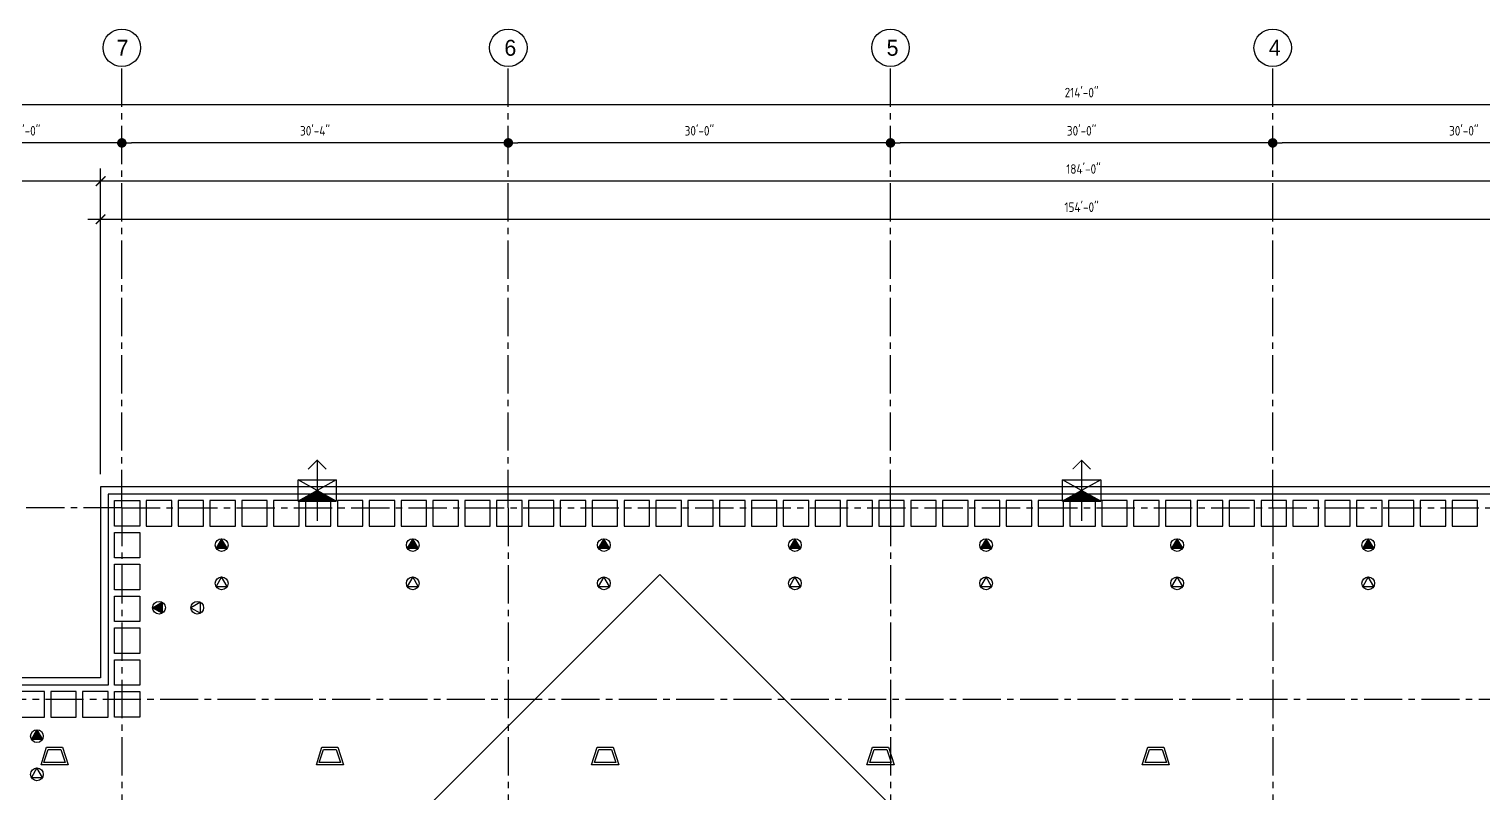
# Model space of a CAD drawing. Header units: inches. Extents: x 5893 to 9323, y 5265 to 7121.
# Drawn here: x 6617 to 7986, y 6402 to 7121 of the extents above; entities that cross this region are included whole.
import ezdxf
from ezdxf.enums import TextEntityAlignment as Align

# ---------------------------------------------------------------- set-up
doc = ezdxf.new("R2010")
doc.units = ezdxf.units.IN
doc.header["$LTSCALE"] = 48
doc.header["$MEASUREMENT"] = 0
doc.linetypes.add('CENTER2', pattern=[1.125, 0.75, -0.125, 0.125, -0.125])
doc.layers.get('0').update_dxf_attribs({"linetype": 'CONTINUOUS'})
doc.layers.get('DEFPOINTS').update_dxf_attribs({"linetype": 'CONTINUOUS'})
for name, color, linetype in [('A_0_BLDGRD', 35, 'CENTER2'), ('A_0_COL-GRID', 40, 'CONTINUOUS'), ('A_0_DIMGRD', 9, 'CENTER2'), ('A_0_DIMTXT_8', 4, 'CONTINUOUS'), ('A_0_DIMTXT_MAIN', 4, 'CONTINUOUS'), ('A_0_DIMTXT_MINOR', 4, 'CONTINUOUS'), ('A_9_CW_COPING', 2, 'CONTINUOUS'), ('A_MS_DRAINS', 7, 'CONTINUOUS'), ('A_MS_HATCH', 6, 'CONTINUOUS'), ('A_MS_LIGHT', 3, 'CONTINUOUS'), ('A_MS_PAVERS', 1, 'CONTINUOUS'), ('A_MS_SLOPE_V', 1, 'CONTINUOUS')]:
    doc.layers.add(name, color=color, linetype=linetype)
doc.styles.add('ARCHITXT', font='architxt.shx')
doc.styles.add('AVANT', font='AVGARDN.TTF')
doc.dimstyles.new('DOT', dxfattribs={"dimscale": 96, "dimtxt": 0.09375, "dimasz": 0.09375, "dimexe": 0.125, "dimexo": 0.125, "dimgap": 0.0625, "dimtad": 1, "dimdec": 6, "dimzin": 3, "dimdsep": 46, "dimlunit": 4, "dimtxsty": 'ARCHITXT', "dimblk1": 'DOT', "dimblk2": 'DOT', "dimsah": 1, "dimcen": 0, "dimdle": 0.125, "dimse1": 1, "dimclrd": 256, "dimclre": 256, "dimclrt": 256, "dimadec": 0, "dimazin": 0, "dimtfac": 1, "dimtdec": 6, "dimtmove": 2, "dimatfit": 3, "dimldrblk": 'DOT', "dimfxl": 1, "dimfrac": 2, "dimtolj": 1, "dimtzin": 3, "dimarcsym": 0})
doc.dimstyles.new('TICK', dxfattribs={"dimscale": 96, "dimtxt": 0.09375, "dimasz": 0.09375, "dimexe": 0.125, "dimexo": 0.125, "dimgap": 0.0625, "dimtad": 1, "dimdec": 6, "dimzin": 3, "dimdsep": 46, "dimlunit": 4, "dimtxsty": 'ARCHITXT', "dimblk1": 'ARCHTICK', "dimblk2": 'ARCHTICK', "dimsah": 1, "dimcen": 0, "dimdle": 0.125, "dimclrd": 256, "dimclre": 256, "dimclrt": 256, "dimadec": 0, "dimazin": 0, "dimtfac": 1, "dimtdec": 6, "dimtmove": 2, "dimatfit": 3, "dimldrblk": 'ARCHTICK', "dimfxl": 1, "dimfrac": 2, "dimtolj": 1, "dimtzin": 3, "dimarcsym": 0})

# ---------------------------------------------------------------- blocks, each defined once
blk = doc.blocks.new('SD-6X24')
at = {"layer": 'A_MS_HATCH'}
h = blk.add_hatch(dxfattribs=at)
h.set_pattern_fill('ANSI37', color=256, scale=4, angle=270, style=0)
h.set_pattern_definition([(315, (-6969.3838, -6302.17434), (0.35355339, 0.35355339), []), (45, (-6969.3838, -6302.17434), (-0.35355339, 0.35355339), [])])
h.paths.add_polyline_path([(-18, -10), (0, 0), (18, -10)])
at = {"layer": 'A_MS_DRAINS'}
for p, q in [((0, 28.5), (0, -28.5)), ((-18, 10), (0, 0)), ((0, 0), (18, 10))]:
    blk.add_line(p, q, dxfattribs=at)
at = {"layer": 'A_MS_DRAINS', "const_width": 1}
blk.add_lwpolyline([(-8.5, 20), (0, 28.5), (8.5, 20)], dxfattribs=at)
at = {"layer": 'A_MS_DRAINS'}
for points in [[(-18, -10), (18, -10), (18, 10), (-18, 10)], [(-18, -10), (0, 0), (18, -10)]]:
    blk.add_lwpolyline(points, close=True, dxfattribs=at)
blk = doc.blocks.new('_ARCHTICK')
at = {"color": 0, "linetype": 'ByBlock', "const_width": 0.15}
blk.add_lwpolyline([(-0.5, -0.5), (0.5, 0.5)], dxfattribs=at)
blk = doc.blocks.new('*D29')
at = {"layer": 'A_0_DIMTXT_MAIN', "lineweight": -2, "transparency": 16777216}
for p, q in [((6324, 6702), (6324, 7062)), ((8892, 6702), (8892, 7062)), ((8904, 7050), (6312, 7050))]:
    blk.add_line(p, q, dxfattribs=at)
at = {"layer": 'DEFPOINTS', "color": 0, "transparency": 16777216}
for p in [(6324, 7050), (6324, 6690), (8892, 6690)]:
    blk.add_point(p, dxfattribs=at)
at = {"layer": 'A_0_DIMTXT_MAIN', "lineweight": -2, "transparency": 16777216, "xscale": 9, "yscale": 9, "zscale": 9, "rotation": 180}
blk.add_blockref('_ARCHTICK', (6324, 7050), dxfattribs=at)
at = {"layer": 'A_0_DIMTXT_MAIN', "lineweight": -2, "transparency": 16777216, "xscale": 9, "yscale": 9, "zscale": 9}
blk.add_blockref('_ARCHTICK', (8892, 7050), dxfattribs=at)
at = {"layer": 'A_0_DIMTXT_MAIN', "transparency": 16777216, "insert": (7608, 7061.4), "char_height": 9, "attachment_point": 5, "style": 'ARCHITXT'}
blk.add_mtext('\\A1;214\'-0"', dxfattribs=at)
blk = doc.blocks.new('_DOT')
at = {"color": 0, "linetype": 'ByBlock'}
blk.add_line((-0.5, 0), (-1, 0), dxfattribs=at)
at = {"color": 0, "linetype": 'ByBlock', "const_width": 0.5}
blk.add_lwpolyline([(-0.25, 0, 1), (0.25, 0, 1)], format="xyb", close=True, dxfattribs=at)
blk = doc.blocks.new('*D32')
at = {"layer": 'A_0_DIMTXT_MAIN', "lineweight": -2, "transparency": 16777216}
blk.add_line((7059, 7014), (6713, 7014), dxfattribs=at)
at = {"layer": 'DEFPOINTS', "color": 0, "transparency": 16777216}
for p in [(6704, 7014), (6704, 7014), (7068, 7014)]:
    blk.add_point(p, dxfattribs=at)
at = {"layer": 'A_0_DIMTXT_MAIN', "lineweight": -2, "transparency": 16777216, "xscale": 9, "yscale": 9, "zscale": 9, "rotation": 180}
blk.add_blockref('_DOT', (6704, 7014), dxfattribs=at)
at = {"layer": 'A_0_DIMTXT_MAIN', "lineweight": -2, "transparency": 16777216, "xscale": 9, "yscale": 9, "zscale": 9}
blk.add_blockref('_DOT', (7068, 7014), dxfattribs=at)
at = {"layer": 'A_0_DIMTXT_MAIN', "transparency": 16777216, "insert": (6886, 7025.4), "char_height": 9, "attachment_point": 5, "style": 'ARCHITXT'}
blk.add_mtext('\\A1;30\'-4"', dxfattribs=at)
blk = doc.blocks.new('*D33')
at = {"layer": 'A_0_DIMTXT_MAIN', "lineweight": -2, "transparency": 16777216}
blk.add_line((7419, 7014), (7077, 7014), dxfattribs=at)
at = {"layer": 'DEFPOINTS', "color": 0, "transparency": 16777216}
for p in [(7068, 7014), (7068, 7014), (7428, 7014)]:
    blk.add_point(p, dxfattribs=at)
at = {"layer": 'A_0_DIMTXT_MAIN', "lineweight": -2, "transparency": 16777216, "xscale": 9, "yscale": 9, "zscale": 9, "rotation": 180}
blk.add_blockref('_DOT', (7068, 7014), dxfattribs=at)
at = {"layer": 'A_0_DIMTXT_MAIN', "lineweight": -2, "transparency": 16777216, "xscale": 9, "yscale": 9, "zscale": 9}
blk.add_blockref('_DOT', (7428, 7014), dxfattribs=at)
at = {"layer": 'A_0_DIMTXT_MAIN', "transparency": 16777216, "insert": (7248, 7025.4), "char_height": 9, "attachment_point": 5, "style": 'ARCHITXT'}
blk.add_mtext('\\A1;30\'-0"', dxfattribs=at)
blk = doc.blocks.new('*D34')
at = {"layer": 'A_0_DIMTXT_MAIN', "lineweight": -2, "transparency": 16777216}
blk.add_line((7779, 7014), (7437, 7014), dxfattribs=at)
at = {"layer": 'DEFPOINTS', "color": 0, "transparency": 16777216}
for p in [(7428, 7014), (7428, 7014), (7788, 7014)]:
    blk.add_point(p, dxfattribs=at)
at = {"layer": 'A_0_DIMTXT_MAIN', "lineweight": -2, "transparency": 16777216, "xscale": 9, "yscale": 9, "zscale": 9, "rotation": 180}
blk.add_blockref('_DOT', (7428, 7014), dxfattribs=at)
at = {"layer": 'A_0_DIMTXT_MAIN', "lineweight": -2, "transparency": 16777216, "xscale": 9, "yscale": 9, "zscale": 9}
blk.add_blockref('_DOT', (7788, 7014), dxfattribs=at)
at = {"layer": 'A_0_DIMTXT_MAIN', "transparency": 16777216, "insert": (7608, 7025.4), "char_height": 9, "attachment_point": 5, "style": 'ARCHITXT'}
blk.add_mtext('\\A1;30\'-0"', dxfattribs=at)
blk = doc.blocks.new('*D35')
at = {"layer": 'A_0_DIMTXT_MAIN', "lineweight": -2, "transparency": 16777216}
blk.add_line((8139, 7014), (7797, 7014), dxfattribs=at)
at = {"layer": 'DEFPOINTS', "color": 0, "transparency": 16777216}
for p in [(7788, 7014), (7788, 7014), (8148, 7014)]:
    blk.add_point(p, dxfattribs=at)
at = {"layer": 'A_0_DIMTXT_MAIN', "lineweight": -2, "transparency": 16777216, "xscale": 9, "yscale": 9, "zscale": 9, "rotation": 180}
blk.add_blockref('_DOT', (7788, 7014), dxfattribs=at)
at = {"layer": 'A_0_DIMTXT_MAIN', "lineweight": -2, "transparency": 16777216, "xscale": 9, "yscale": 9, "zscale": 9}
blk.add_blockref('_DOT', (8148, 7014), dxfattribs=at)
at = {"layer": 'A_0_DIMTXT_MAIN', "transparency": 16777216, "insert": (7968, 7025.4), "char_height": 9, "attachment_point": 5, "style": 'ARCHITXT'}
blk.add_mtext('\\A1;30\'-0"', dxfattribs=at)
blk = doc.blocks.new('*D39')
at = {"layer": 'A_0_DIMTXT_MAIN', "lineweight": -2, "transparency": 16777216}
blk.add_line((6695, 7014), (6533, 7014), dxfattribs=at)
at = {"layer": 'DEFPOINTS', "color": 0, "transparency": 16777216}
for p in [(6524, 7014), (6524, 7014), (6704, 7014)]:
    blk.add_point(p, dxfattribs=at)
at = {"layer": 'A_0_DIMTXT_MAIN', "lineweight": -2, "transparency": 16777216, "xscale": 9, "yscale": 9, "zscale": 9, "rotation": 180}
blk.add_blockref('_DOT', (6524, 7014), dxfattribs=at)
at = {"layer": 'A_0_DIMTXT_MAIN', "lineweight": -2, "transparency": 16777216, "xscale": 9, "yscale": 9, "zscale": 9}
blk.add_blockref('_DOT', (6704, 7014), dxfattribs=at)
at = {"layer": 'A_0_DIMTXT_MAIN', "transparency": 16777216, "insert": (6614, 7025.4), "char_height": 9, "attachment_point": 5, "style": 'ARCHITXT'}
blk.add_mtext('\\A1;15\'-0"', dxfattribs=at)
blk = doc.blocks.new('*D40')
at = {"layer": 'A_0_DIMTXT_MINOR', "lineweight": -2, "transparency": 16777216}
for p, q in [((6684, 6702), (6684, 6990)), ((8904, 6978), (6672, 6978))]:
    blk.add_line(p, q, dxfattribs=at)
at = {"layer": 'DEFPOINTS', "color": 0, "transparency": 16777216}
for p in [(6684, 6978), (8892, 6978), (6684, 6690)]:
    blk.add_point(p, dxfattribs=at)
at = {"layer": 'A_0_DIMTXT_MINOR', "lineweight": -2, "transparency": 16777216, "xscale": 9, "yscale": 9, "zscale": 9, "rotation": 180}
blk.add_blockref('_ARCHTICK', (6684, 6978), dxfattribs=at)
at = {"layer": 'A_0_DIMTXT_MINOR', "lineweight": -2, "transparency": 16777216, "xscale": 9, "yscale": 9, "zscale": 9}
blk.add_blockref('_ARCHTICK', (8892, 6978), dxfattribs=at)
at = {"layer": 'A_0_DIMTXT_MINOR', "transparency": 16777216, "insert": (7609.8, 6989.4), "char_height": 9, "attachment_point": 5, "style": 'ARCHITXT'}
blk.add_mtext('\\A1;184\'-0"', dxfattribs=at)
blk = doc.blocks.new('*D42')
at = {"layer": 'A_0_DIMTXT_MINOR', "lineweight": -2, "transparency": 16777216}
for p, q in [((6504, 6682), (6504, 6990)), ((6696, 6978), (6492, 6978))]:
    blk.add_line(p, q, dxfattribs=at)
at = {"layer": 'DEFPOINTS', "color": 0, "transparency": 16777216}
for p in [(6504, 6978), (6684, 6726), (6504, 6670)]:
    blk.add_point(p, dxfattribs=at)
at = {"layer": 'A_0_DIMTXT_MINOR', "lineweight": -2, "transparency": 16777216, "xscale": 9, "yscale": 9, "zscale": 9, "rotation": 180}
blk.add_blockref('_ARCHTICK', (6504, 6978), dxfattribs=at)
at = {"layer": 'A_0_DIMTXT_MINOR', "lineweight": -2, "transparency": 16777216, "xscale": 9, "yscale": 9, "zscale": 9}
blk.add_blockref('_ARCHTICK', (6684, 6978), dxfattribs=at)
at = {"layer": 'A_0_DIMTXT_MINOR', "transparency": 16777216, "insert": (6594, 6989.4), "char_height": 9, "attachment_point": 5, "style": 'ARCHITXT'}
blk.add_mtext('\\A1;15\'-0"', dxfattribs=at)
blk = doc.blocks.new('*D51')
at = {"layer": 'A_0_DIMTXT_MAIN', "lineweight": -2, "transparency": 16777216}
for p, q in [((5964, 6702), (5964, 5298)), ((6312, 6690), (5952, 6690)), ((6672, 5310), (5952, 5310))]:
    blk.add_line(p, q, dxfattribs=at)
at = {"layer": 'DEFPOINTS', "color": 0, "transparency": 16777216}
for p in [(6324, 6690), (5964, 5310), (6684, 5310)]:
    blk.add_point(p, dxfattribs=at)
at = {"layer": 'A_0_DIMTXT_MAIN', "lineweight": -2, "transparency": 16777216, "xscale": 9, "yscale": 9, "zscale": 9}
for p, rotation in [((5964, 6690), 90), ((5964, 5310), 270)]:
    blk.add_blockref('_ARCHTICK', p, dxfattribs=dict(at, rotation=rotation))
at = {"layer": 'A_0_DIMTXT_MAIN', "transparency": 16777216, "insert": (5952.6, 6000), "char_height": 9, "attachment_point": 5, "rotation": 90, "style": 'ARCHITXT'}
blk.add_mtext('\\A1;115\'-0"', dxfattribs=at)
blk = doc.blocks.new('*D59')
at = {"layer": 'A_0_DIMTXT_8', "lineweight": -2, "transparency": 16777216}
for p, q in [((8532, 6702), (8532, 6954)), ((6672, 6942), (8544, 6942))]:
    blk.add_line(p, q, dxfattribs=at)
at = {"layer": 'DEFPOINTS', "color": 0, "transparency": 16777216}
for p in [(6684, 6942), (8532, 6942), (8532, 6690)]:
    blk.add_point(p, dxfattribs=at)
at = {"layer": 'A_0_DIMTXT_8', "lineweight": -2, "transparency": 16777216, "xscale": 9, "yscale": 9, "zscale": 9, "rotation": 180}
blk.add_blockref('_ARCHTICK', (6684, 6942), dxfattribs=at)
at = {"layer": 'A_0_DIMTXT_8', "lineweight": -2, "transparency": 16777216, "xscale": 9, "yscale": 9, "zscale": 9}
blk.add_blockref('_ARCHTICK', (8532, 6942), dxfattribs=at)
at = {"layer": 'A_0_DIMTXT_8', "transparency": 16777216, "insert": (7608, 6953.4), "char_height": 9, "attachment_point": 5, "style": 'ARCHITXT'}
blk.add_mtext('\\A1;154\'-0"', dxfattribs=at)
blk = doc.blocks.new('grid-bbl')
at = {"color": 1, "linetype": 'Continuous'}
blk.add_circle((0, 0.25), 0.184, dxfattribs=at)
at = {"style": 'AVANT'}
blk.add_attdef('-', text='', height=0.156, dxfattribs=at).set_placement((0, 0.25), align=Align.MIDDLE_CENTER)

msp = doc.modelspace()

# ---------------------------------------------------------------- hatches: boundary and pattern name
at = {"layer": 'A_MS_HATCH'}
h = msp.add_hatch(dxfattribs=at)
h.set_pattern_fill('ANSI37', color=9, scale=4, angle=90, style=0)
h.set_pattern_definition([(135, (1719.64896, 48.86584), (-0.35355339, -0.35355339), []), (225, (1719.64896, 48.86584), (0.35355339, -0.35355339), [])])
h.paths.add_polyline_path([(6803.1961524, 6632), (6798, 6641), (6792.8038476, 6632)])
h = msp.add_hatch(dxfattribs=at)
h.set_pattern_fill('ANSI37', color=9, scale=4, angle=90, style=0)
h.set_pattern_definition([(135, (1899.64896, 48.86584), (-0.35355339, -0.35355339), []), (225, (1899.64896, 48.86584), (0.35355339, -0.35355339), [])])
h.paths.add_polyline_path([(6983.1961524, 6632), (6978, 6641), (6972.8038476, 6632)])
h = msp.add_hatch(dxfattribs=at)
h.set_pattern_fill('ANSI37', color=9, scale=4, angle=90, style=0)
h.set_pattern_definition([(135, (2079.64896, 48.86584), (-0.35355339, -0.35355339), []), (225, (2079.64896, 48.86584), (0.35355339, -0.35355339), [])])
h.paths.add_polyline_path([(7163.1961524, 6632), (7158, 6641), (7152.8038476, 6632)])
h = msp.add_hatch(dxfattribs=at)
h.set_pattern_fill('ANSI37', color=9, scale=4, angle=90, style=0)
h.set_pattern_definition([(135, (2259.64896, 48.86584), (-0.35355339, -0.35355339), []), (225, (2259.64896, 48.86584), (0.35355339, -0.35355339), [])])
h.paths.add_polyline_path([(7343.1961524, 6632), (7338, 6641), (7332.8038476, 6632)])
h = msp.add_hatch(dxfattribs=at)
h.set_pattern_fill('ANSI37', color=9, scale=4, angle=90, style=0)
h.set_pattern_definition([(135, (2439.64896, 48.86584), (-0.35355339, -0.35355339), []), (225, (2439.64896, 48.86584), (0.35355339, -0.35355339), [])])
h.paths.add_polyline_path([(7523.1961524, 6632), (7518, 6641), (7512.8038476, 6632)])
h = msp.add_hatch(dxfattribs=at)
h.set_pattern_fill('ANSI37', color=9, scale=4, angle=90, style=0)
h.set_pattern_definition([(135, (2619.64896, 48.86584), (-0.35355339, -0.35355339), []), (225, (2619.64896, 48.86584), (0.35355339, -0.35355339), [])])
h.paths.add_polyline_path([(7703.1961524, 6632), (7698, 6641), (7692.8038476, 6632)])
h = msp.add_hatch(dxfattribs=at)
h.set_pattern_fill('ANSI37', color=9, scale=4, angle=90, style=0)
h.set_pattern_definition([(135, (2799.64896, 48.86584), (-0.35355339, -0.35355339), []), (225, (2799.64896, 48.86584), (0.35355339, -0.35355339), [])])
h.paths.add_polyline_path([(7883.1961524, 6632), (7878, 6641), (7872.8038476, 6632)])
h = msp.add_hatch(dxfattribs=at)
h.set_pattern_fill('ANSI37', color=9, scale=4, angle=180, style=0)
h.set_pattern_definition([(135, (13325.13416, 11654.35104), (0.35355339, 0.35355339), []), (45, (13325.13416, 11654.35104), (0.35355339, -0.35355339), [])])
h.paths.add_polyline_path([(6742, 6570.8038476), (6733, 6576), (6742, 6581.1961524)])
h = msp.add_hatch(dxfattribs=at)
h.set_pattern_fill('ANSI37', color=9, scale=4, angle=270, style=0)
h.set_pattern_definition([(45, (11702.35104, -131.13416), (0.35355339, -0.35355339), []), (315, (11702.35104, -131.13416), (-0.35355339, -0.35355339), [])])
h.paths.add_polyline_path([(6618.8038476, 6452), (6624, 6461), (6629.1961524, 6452)])

# ---------------------------------------------------------------- linework, layer by layer
at = {"layer": 'A_0_BLDGRD'}
for p, q in [((6704, 6670), (8872, 6670)), ((6704, 6670), (6704, 5330)), ((6704, 6670), (8872, 6670)), ((6704, 6670), (6704, 5330)), ((7068, 6670), (7068, 5318)), ((7068, 6670), (7068, 5318)), ((7428, 6670), (7428, 5330)), ((7428, 6670), (7428, 5330)), ((7788, 6670), (7788, 5330)), ((7788, 6670), (7788, 5330)), ((6524, 6490), (8872, 6490)), ((6524, 6490), (8872, 6490))]:
    msp.add_line(p, q, dxfattribs=at)
at = {"layer": 'A_0_DIMGRD'}
for p, q in [((6704, 6670), (6704, 7086)), ((7068, 6670), (7068, 7086)), ((7428, 6670), (7428, 7086)), ((7788, 6670), (7788, 7086)), ((6704, 6670), (5928, 6670))]:
    msp.add_line(p, q, dxfattribs=at)
at = {"layer": 'A_9_CW_COPING'}
for points in [[(6504, 5674.5), (6504, 5490), (6684, 5490), (6684, 5310), (8532, 5310), (8532, 5490), (8892, 5490), (8892, 6510), (8532, 6510), (8532, 6690), (6684, 6690), (6684, 6510), (6504, 6510), (6504, 6325.5)], [(6511, 5674.5), (6511, 5497), (6691, 5497), (6691, 5317), (8525, 5317), (8525, 5497), (8885, 5497), (8885, 6503), (8525, 6503), (8525, 6683), (6691, 6683), (6691, 6503), (6511, 6503), (6511, 6325.5)]]:
    msp.add_lwpolyline(points, dxfattribs=at)
at = {"layer": 'A_MS_DRAINS', "color": 3}
for points in [[(6803.1961524, 6632), (6798, 6641), (6792.8038476, 6632)], [(6983.1961524, 6632), (6978, 6641), (6972.8038476, 6632)], [(7163.1961524, 6632), (7158, 6641), (7152.8038476, 6632)], [(7343.1961524, 6632), (7338, 6641), (7332.8038476, 6632)], [(7523.1961524, 6632), (7518, 6641), (7512.8038476, 6632)], [(7703.1961524, 6632), (7698, 6641), (7692.8038476, 6632)], [(7883.1961524, 6632), (7878, 6641), (7872.8038476, 6632)], [(6803.1961524, 6596), (6798, 6605), (6792.8038476, 6596)], [(6983.1961524, 6596), (6978, 6605), (6972.8038476, 6596)], [(7163.1961524, 6596), (7158, 6605), (7152.8038476, 6596)], [(7343.1961524, 6596), (7338, 6605), (7332.8038476, 6596)], [(7523.1961524, 6596), (7518, 6605), (7512.8038476, 6596)], [(7703.1961524, 6596), (7698, 6605), (7692.8038476, 6596)], [(7883.1961524, 6596), (7878, 6605), (7872.8038476, 6596)], [(6742, 6570.8038476), (6733, 6576), (6742, 6581.1961524)], [(6778, 6581.1961524), (6769, 6576), (6778, 6570.8038476)], [(6618.8038476, 6452), (6624, 6461), (6629.1961524, 6452)], [(6629.1961524, 6416), (6624, 6425), (6618.8038476, 6416)]]:
    msp.add_lwpolyline(points, close=True, dxfattribs=at)
for centre in [(6798, 6635), (6978, 6635), (7158, 6635), (7338, 6635), (7518, 6635), (7698, 6635), (7878, 6635), (6798, 6599), (6978, 6599), (7158, 6599), (7338, 6599), (7518, 6599), (7698, 6599), (7878, 6599), (6739, 6576), (6775, 6576), (6624, 6455), (6624, 6419)]:
    msp.add_circle(centre, 6, dxfattribs=at)
at = {"layer": 'A_MS_LIGHT'}
for points in [[(6633.1925746, 6444.4876682), (6648.1074254, 6444.4876682), (6653.3945659, 6428.0570133), (6627.9054341, 6428.0570133)], [(6634.65, 6442.4876682), (6634.65, 6442.4876682), (6646.65, 6442.4876682), (6650.65, 6430.0570133), (6630.65, 6430.0570133), (6634.65, 6442.4876682)], [(6892.4925746, 6444.4876682), (6907.4074254, 6444.4876682), (6912.6945659, 6428.0570133), (6887.2054341, 6428.0570133)], [(6893.95, 6442.4876682), (6893.95, 6442.4876682), (6905.95, 6442.4876682), (6909.95, 6430.0570133), (6889.95, 6430.0570133), (6893.95, 6442.4876682)], [(7151.7925746, 6444.4876682), (7166.7074254, 6444.4876682), (7171.9945659, 6428.0570133), (7146.5054341, 6428.0570133)], [(7153.25, 6442.4876682), (7153.25, 6442.4876682), (7165.25, 6442.4876682), (7169.25, 6430.0570133), (7149.25, 6430.0570133), (7153.25, 6442.4876682)], [(7411.0925746, 6444.4876682), (7426.0074254, 6444.4876682), (7431.2945659, 6428.0570133), (7405.8054341, 6428.0570133)], [(7412.55, 6442.4876682), (7412.55, 6442.4876682), (7424.55, 6442.4876682), (7428.55, 6430.0570133), (7408.55, 6430.0570133), (7412.55, 6442.4876682)], [(7670.3925746, 6444.4876682), (7685.3074254, 6444.4876682), (7690.5945659, 6428.0570133), (7665.1054341, 6428.0570133)], [(7671.85, 6442.4876682), (7671.85, 6442.4876682), (7683.85, 6442.4876682), (7687.85, 6430.0570133), (7667.85, 6430.0570133), (7671.85, 6442.4876682)]]:
    msp.add_lwpolyline(points, close=True, dxfattribs=at)
at = {"layer": 'A_MS_PAVERS'}
for points in [[(6697, 6677), (6721, 6677), (6721, 6653), (6697, 6653)], [(6727, 6677), (6727, 6653), (6751, 6653), (6751, 6677)], [(6757, 6677), (6757, 6653), (6781, 6653), (6781, 6677)], [(6787, 6677), (6787, 6653), (6811, 6653), (6811, 6677)], [(6817, 6677), (6817, 6653), (6841, 6653), (6841, 6677)], [(6847, 6677), (6847, 6653), (6871, 6653), (6871, 6677)], [(6877, 6677), (6877, 6653), (6901, 6653), (6901, 6677)], [(6907, 6677), (6907, 6653), (6931, 6653), (6931, 6677)], [(6937, 6677), (6937, 6653), (6961, 6653), (6961, 6677)], [(6967, 6677), (6967, 6653), (6991, 6653), (6991, 6677)], [(6997, 6677), (6997, 6653), (7021, 6653), (7021, 6677)], [(7027, 6677), (7027, 6653), (7051, 6653), (7051, 6677)], [(7057, 6677), (7057, 6653), (7081, 6653), (7081, 6677)], [(7087, 6677), (7087, 6653), (7111, 6653), (7111, 6677)], [(7117, 6677), (7117, 6653), (7141, 6653), (7141, 6677)], [(7147, 6677), (7147, 6653), (7171, 6653), (7171, 6677)], [(7177, 6677), (7177, 6653), (7201, 6653), (7201, 6677)], [(7207, 6677), (7207, 6653), (7231, 6653), (7231, 6677)], [(7237, 6677), (7237, 6653), (7261, 6653), (7261, 6677)], [(7267, 6677), (7267, 6653), (7291, 6653), (7291, 6677)], [(7297, 6677), (7297, 6653), (7321, 6653), (7321, 6677)], [(7327, 6677), (7327, 6653), (7351, 6653), (7351, 6677)], [(7357, 6677), (7357, 6653), (7381, 6653), (7381, 6677)], [(7387, 6677), (7387, 6653), (7411, 6653), (7411, 6677)], [(7417, 6677), (7417, 6653), (7441, 6653), (7441, 6677)], [(7447, 6677), (7447, 6653), (7471, 6653), (7471, 6677)], [(7477, 6677), (7477, 6653), (7501, 6653), (7501, 6677)], [(7507, 6677), (7507, 6653), (7531, 6653), (7531, 6677)], [(7537, 6677), (7537, 6653), (7561, 6653), (7561, 6677)], [(7567, 6677), (7567, 6653), (7591, 6653), (7591, 6677)], [(7597, 6677), (7597, 6653), (7621, 6653), (7621, 6677)], [(7627, 6677), (7627, 6653), (7651, 6653), (7651, 6677)], [(7657, 6677), (7657, 6653), (7681, 6653), (7681, 6677)], [(7687, 6677), (7687, 6653), (7711, 6653), (7711, 6677)], [(7717, 6677), (7717, 6653), (7741, 6653), (7741, 6677)], [(7747, 6677), (7747, 6653), (7771, 6653), (7771, 6677)], [(7777, 6677), (7777, 6653), (7801, 6653), (7801, 6677)], [(7807, 6677), (7807, 6653), (7831, 6653), (7831, 6677)], [(7837, 6677), (7837, 6653), (7861, 6653), (7861, 6677)], [(7867, 6677), (7867, 6653), (7891, 6653), (7891, 6677)], [(7897, 6677), (7897, 6653), (7921, 6653), (7921, 6677)], [(7927, 6677), (7927, 6653), (7951, 6653), (7951, 6677)], [(7957, 6677), (7957, 6653), (7981, 6653), (7981, 6677)], [(6697, 6647), (6721, 6647), (6721, 6623), (6697, 6623)], [(6697, 6617), (6721, 6617), (6721, 6593), (6697, 6593)], [(6697, 6587), (6721, 6587), (6721, 6563), (6697, 6563)], [(6697, 6557), (6721, 6557), (6721, 6533), (6697, 6533)], [(6697, 6527), (6721, 6527), (6721, 6503), (6697, 6503)], [(6607, 6497), (6607, 6473), (6631, 6473), (6631, 6497)], [(6637, 6497), (6637, 6473), (6661, 6473), (6661, 6497)], [(6667, 6497), (6667, 6473), (6691, 6473), (6691, 6497)], [(6697, 6497), (6721, 6497), (6721, 6473), (6697, 6473)]]:
    msp.add_lwpolyline(points, close=True, dxfattribs=at)
at = {"layer": 'A_MS_SLOPE_V'}
for q in [(6831.25, 6228), (7590, 6228)]:
    msp.add_line((7210.625, 6607.375), q, dxfattribs=at)

# ---------------------------------------------------------------- block references
at = {"xscale": -1}
for p in [(6888, 6686.5), (7608, 6686.5)]:
    msp.add_blockref('SD-6X24', p, dxfattribs=at)
at = {"layer": 'A_0_COL-GRID'}
ref = msp.add_blockref('grid-bbl', (6704, 7079.625), dxfattribs=dict(at, xscale=96, yscale=96, zscale=96))
ref.add_attrib('-', '7', dxfattribs={"layer": '0', "height": 15, "style": 'AVANT'}).set_placement((6704.6696429, 7103.625), align=Align.MIDDLE_CENTER)
ref = msp.add_blockref('grid-bbl', (7068, 7079.625), dxfattribs=dict(at, xscale=96, yscale=96, zscale=96))
ref.add_attrib('-', '6', dxfattribs={"layer": '0', "height": 15, "style": 'AVANT'}).set_placement((7069.9162088, 7103.625), align=Align.MIDDLE_CENTER)
ref = msp.add_blockref('grid-bbl', (7428, 7079.625), dxfattribs=dict(at, xscale=96, yscale=96, zscale=96))
ref.add_attrib('-', '5', dxfattribs={"layer": '0', "height": 15, "style": 'AVANT'}).set_placement((7429.9162088, 7103.625), align=Align.MIDDLE_CENTER)
ref = msp.add_blockref('grid-bbl', (7788, 7079.625), dxfattribs=dict(at, xscale=96, yscale=96, zscale=96))
ref.add_attrib('-', '4', dxfattribs={"layer": '0', "height": 15, "style": 'AVANT'}).set_placement((7789.875, 7103.625), align=Align.MIDDLE_CENTER)

# ---------------------------------------------------------------- dimensions: what is measured, and where the dimension line sits
at = {"layer": 'A_0_DIMTXT_8'}
dim = msp.add_linear_dim(base=(8532, 6942), p1=(6684, 6942), p2=(8532, 6690), dimstyle='TICK', dxfattribs=at)
dim.commit()
dim.dimension.update_dxf_attribs({"geometry": '*D59', "text_midpoint": (7608, 6953.3571428571)})
at = {"layer": 'A_0_DIMTXT_MAIN'}
dim = msp.add_linear_dim(base=(6324, 7050), p1=(8892, 6690), p2=(6324, 6690), dimstyle='TICK', dxfattribs=at)
dim.commit()
dim.dimension.update_dxf_attribs({"geometry": '*D29', "text_midpoint": (7608, 7061.3571428571)})
for base, p1, p2, picture, middle in [((6524, 7014), (6704, 7014), (6524, 7014), '*D39', (6614, 7025.3571429)), ((6704, 7014), (7068, 7014), (6704, 7014), '*D32', (6886, 7025.3571429)), ((7068, 7014), (7428, 7014), (7068, 7014), '*D33', (7248, 7025.3571429)), ((7428, 7014), (7788, 7014), (7428, 7014), '*D34', (7608, 7025.3571429)), ((7788, 7014), (8148, 7014), (7788, 7014), '*D35', (7968, 7025.3571429))]:
    dim = msp.add_linear_dim(base=base, p1=p1, p2=p2, dimstyle='DOT', override={"dimse1": 1}, dxfattribs=at)
    dim.commit()
    dim.dimension.update_dxf_attribs({"geometry": picture, "text_midpoint": middle})
dim = msp.add_linear_dim(base=(5964, 5310), p1=(6324, 6690), p2=(6684, 5310), angle=270, dimstyle='TICK', dxfattribs=at)
dim.commit()
dim.dimension.update_dxf_attribs({"geometry": '*D51', "text_midpoint": (5952.6428571429, 6000)})
at = {"layer": 'A_0_DIMTXT_MINOR'}
dim = msp.add_linear_dim(base=(6504, 6978), p1=(6684, 6726), p2=(6504, 6670), dimstyle='TICK', override={"dimse1": 1}, dxfattribs=at)
dim.commit()
dim.dimension.update_dxf_attribs({"geometry": '*D42', "text_midpoint": (6594, 6989.3571429)})
dim = msp.add_linear_dim(base=(6684, 6978), p1=(8892, 6978), p2=(6684, 6690), dimstyle='TICK', override={"dimse1": 1}, dxfattribs=at)
dim.commit()
dim.dimension.update_dxf_attribs({"geometry": '*D40', "text_midpoint": (7609.7500770946, 6989.3571428571), "dimtype": 160})

doc.saveas('drawing.dxf')
